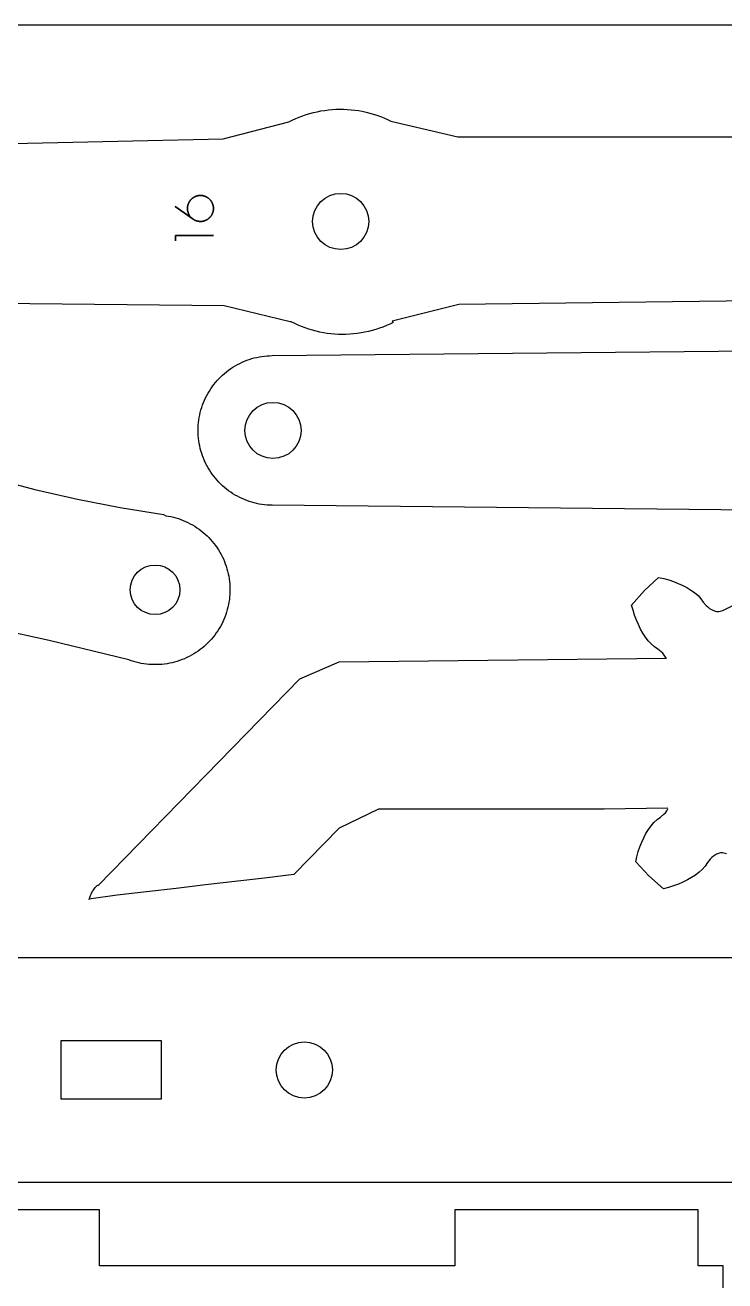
# Model space of a CAD drawing. Extents: x -24 to 6, y -20.7 to -0.7.
# Drawn here: x -19.29 to -15.55, y -7.43 to -0.71 of the extents above; entities that cross this region are included whole.
import ezdxf

# ---------------------------------------------------------------- set-up
doc = ezdxf.new("R2010")
doc.units = 0
doc.layers.add('LAYER_1', color=7, linetype='CONTINUOUS')

msp = doc.modelspace()

# ---------------------------------------------------------------- linework, layer by layer
at = {"layer": 'LAYER_1', "color": 250}
for p, q in [((6.0368, -0.7149), (-23.9632, -0.7149)), ((-17.8459, -1.2146), (-17.8272, -1.2068)), ((-17.8272, -1.2068), (-17.8083, -1.1996)), ((-17.8083, -1.1996), (-17.7892, -1.1931)), ((-17.7892, -1.1931), (-17.7699, -1.1873)), ((-17.7699, -1.1873), (-17.7504, -1.182)), ((-17.7504, -1.182), (-17.7307, -1.1775)), ((-17.7307, -1.1775), (-17.7109, -1.1736)), ((-17.7109, -1.1736), (-17.6909, -1.1704)), ((-17.6909, -1.1704), (-17.6709, -1.1679)), ((-17.6709, -1.1679), (-17.6508, -1.166)), ((-17.6508, -1.166), (-17.6306, -1.1648)), ((-17.6306, -1.1648), (-17.6104, -1.1643)), ((-17.6104, -1.1643), (-17.5902, -1.1645)), ((-17.5902, -1.1645), (-17.57, -1.1653)), ((-17.57, -1.1653), (-17.5499, -1.1669)), ((-17.5499, -1.1669), (-17.5298, -1.1691)), ((-17.5298, -1.1691), (-17.5098, -1.1719)), ((-17.5098, -1.1719), (-17.4899, -1.1755)), ((-17.4899, -1.1755), (-17.4702, -1.1797)), ((-17.4702, -1.1797), (-17.4506, -1.1846)), ((-17.4506, -1.1846), (-17.4312, -1.1901)), ((-17.4312, -1.1901), (-17.4119, -1.1963)), ((-17.4119, -1.1963), (-17.3929, -1.2032)), ((-17.3929, -1.2032), (-17.3742, -1.2106)), ((-18.2334, -1.3221), (-17.8823, -1.232)), ((-17.8823, -1.232), (-17.8642, -1.223)), ((-17.8642, -1.223), (-17.8459, -1.2146)), ((-17.3742, -1.2106), (-17.3557, -1.2187)), ((-17.3557, -1.2187), (-17.3374, -1.2275)), ((-17.3374, -1.2275), (-16.9801, -1.3117)), ((-21.1144, -1.3874), (-18.2334, -1.3221)), ((-16.9801, -1.3117), (-9.6056, -1.3117)), ((-18.4221, -1.6775), (-18.4225, -1.6792)), ((-18.4225, -1.6792), (-18.4221, -1.6775)), ((-18.4217, -1.6759), (-18.4221, -1.6775)), ((-18.4221, -1.6775), (-18.4217, -1.6759)), ((-18.4212, -1.6742), (-18.4217, -1.6759)), ((-18.4217, -1.6759), (-18.4212, -1.6742)), ((-18.4206, -1.6726), (-18.4212, -1.6742)), ((-18.4212, -1.6742), (-18.4206, -1.6726)), ((-18.42, -1.671), (-18.4206, -1.6726)), ((-18.4206, -1.6726), (-18.42, -1.671)), ((-18.4194, -1.6693), (-18.42, -1.671)), ((-18.42, -1.671), (-18.4194, -1.6693)), ((-18.4187, -1.6678), (-18.4194, -1.6693)), ((-18.4194, -1.6693), (-18.4187, -1.6678)), ((-18.418, -1.6662), (-18.4187, -1.6678)), ((-18.4187, -1.6678), (-18.418, -1.6662)), ((-18.4173, -1.6646), (-18.418, -1.6662)), ((-18.418, -1.6662), (-18.4173, -1.6646)), ((-18.4165, -1.6631), (-18.4173, -1.6646)), ((-18.4173, -1.6646), (-18.4165, -1.6631)), ((-18.4158, -1.6616), (-18.4165, -1.6631)), ((-18.4165, -1.6631), (-18.4158, -1.6616)), ((-18.4149, -1.6601), (-18.4158, -1.6616)), ((-18.4158, -1.6616), (-18.4149, -1.6601)), ((-18.4141, -1.6587), (-18.4149, -1.6601)), ((-18.4149, -1.6601), (-18.4141, -1.6587)), ((-18.4132, -1.6573), (-18.4141, -1.6587)), ((-18.4141, -1.6587), (-18.4132, -1.6573)), ((-18.4123, -1.6559), (-18.4132, -1.6573)), ((-18.4132, -1.6573), (-18.4123, -1.6559)), ((-18.4113, -1.6545), (-18.4123, -1.6559)), ((-18.4123, -1.6559), (-18.4113, -1.6545)), ((-18.4103, -1.6532), (-18.4113, -1.6545)), ((-18.4113, -1.6545), (-18.4103, -1.6532)), ((-18.4093, -1.6518), (-18.4103, -1.6532)), ((-18.4103, -1.6532), (-18.4093, -1.6518)), ((-18.4083, -1.6505), (-18.4093, -1.6518)), ((-18.4093, -1.6518), (-18.4083, -1.6505)), ((-18.4072, -1.6493), (-18.4083, -1.6505)), ((-18.4083, -1.6505), (-18.4072, -1.6493)), ((-18.4061, -1.648), (-18.4072, -1.6493)), ((-18.4072, -1.6493), (-18.4061, -1.648)), ((-18.405, -1.6468), (-18.4061, -1.648)), ((-18.4061, -1.648), (-18.405, -1.6468)), ((-18.4038, -1.6456), (-18.405, -1.6468)), ((-18.405, -1.6468), (-18.4038, -1.6456)), ((-18.4026, -1.6444), (-18.4038, -1.6456)), ((-18.4038, -1.6456), (-18.4026, -1.6444)), ((-18.4014, -1.6433), (-18.4026, -1.6444)), ((-18.4026, -1.6444), (-18.4014, -1.6433)), ((-18.4001, -1.6422), (-18.4014, -1.6433)), ((-18.4014, -1.6433), (-18.4001, -1.6422)), ((-18.3989, -1.6411), (-18.4001, -1.6422)), ((-18.4001, -1.6422), (-18.3989, -1.6411)), ((-18.3976, -1.6401), (-18.3989, -1.6411)), ((-18.3989, -1.6411), (-18.3976, -1.6401)), ((-18.3963, -1.6391), (-18.3976, -1.6401)), ((-18.3976, -1.6401), (-18.3963, -1.6391)), ((-18.3949, -1.6381), (-18.3963, -1.6391)), ((-18.3963, -1.6391), (-18.3949, -1.6381)), ((-18.3936, -1.6371), (-18.3949, -1.6381)), ((-18.3949, -1.6381), (-18.3936, -1.6371)), ((-18.3922, -1.6362), (-18.3936, -1.6371)), ((-18.3936, -1.6371), (-18.3922, -1.6362)), ((-18.3908, -1.6353), (-18.3922, -1.6362)), ((-18.3922, -1.6362), (-18.3908, -1.6353)), ((-18.3893, -1.6345), (-18.3908, -1.6353)), ((-18.3908, -1.6353), (-18.3893, -1.6345)), ((-18.3879, -1.6336), (-18.3893, -1.6345)), ((-18.3893, -1.6345), (-18.3879, -1.6336)), ((-18.3864, -1.6329), (-18.3879, -1.6336)), ((-18.3879, -1.6336), (-18.3864, -1.6329)), ((-18.3849, -1.6321), (-18.3864, -1.6329)), ((-18.3864, -1.6329), (-18.3849, -1.6321)), ((-18.3833, -1.6314), (-18.3849, -1.6321)), ((-18.3849, -1.6321), (-18.3833, -1.6314)), ((-18.3818, -1.6306), (-18.3833, -1.6314)), ((-18.3833, -1.6314), (-18.3818, -1.6306)), ((-18.3802, -1.63), (-18.3818, -1.6306)), ((-18.3818, -1.6306), (-18.3802, -1.63)), ((-18.3786, -1.6294), (-18.3802, -1.63)), ((-18.3802, -1.63), (-18.3786, -1.6294)), ((-18.377, -1.6288), (-18.3786, -1.6294)), ((-18.3786, -1.6294), (-18.377, -1.6288)), ((-18.3754, -1.6282), (-18.377, -1.6288)), ((-18.377, -1.6288), (-18.3754, -1.6282)), ((-18.3738, -1.6277), (-18.3754, -1.6282)), ((-18.3754, -1.6282), (-18.3738, -1.6277)), ((-18.3721, -1.6273), (-18.3738, -1.6277)), ((-18.3738, -1.6277), (-18.3721, -1.6273)), ((-18.3704, -1.6269), (-18.3721, -1.6273)), ((-18.3721, -1.6273), (-18.3704, -1.6269)), ((-18.3688, -1.6265), (-18.3704, -1.6269)), ((-18.3704, -1.6269), (-18.3688, -1.6265)), ((-18.3671, -1.6262), (-18.3688, -1.6265)), ((-18.3688, -1.6265), (-18.3671, -1.6262)), ((-18.3654, -1.6259), (-18.3671, -1.6262)), ((-18.3671, -1.6262), (-18.3654, -1.6259)), ((-18.3636, -1.6257), (-18.3654, -1.6259)), ((-18.3654, -1.6259), (-18.3636, -1.6257)), ((-18.3619, -1.6255), (-18.3636, -1.6257)), ((-18.3636, -1.6257), (-18.3619, -1.6255)), ((-18.3602, -1.6253), (-18.3619, -1.6255)), ((-18.3619, -1.6255), (-18.3602, -1.6253)), ((-18.3584, -1.6252), (-18.3602, -1.6253)), ((-18.3602, -1.6253), (-18.3584, -1.6252)), ((-18.3566, -1.6252), (-18.3584, -1.6252)), ((-18.3584, -1.6252), (-18.3566, -1.6252)), ((-18.3548, -1.6251), (-18.3566, -1.6252)), ((-18.3566, -1.6252), (-18.3548, -1.6251)), ((-18.353, -1.6252), (-18.3548, -1.6251)), ((-18.3548, -1.6251), (-18.353, -1.6252)), ((-18.3513, -1.6252), (-18.353, -1.6252)), ((-18.353, -1.6252), (-18.3513, -1.6252)), ((-18.3495, -1.6253), (-18.3513, -1.6252)), ((-18.3513, -1.6252), (-18.3495, -1.6253)), ((-18.3477, -1.6255), (-18.3495, -1.6253)), ((-18.3495, -1.6253), (-18.3477, -1.6255)), ((-18.346, -1.6257), (-18.3477, -1.6255)), ((-18.3477, -1.6255), (-18.346, -1.6257)), ((-18.3443, -1.6259), (-18.346, -1.6257)), ((-18.346, -1.6257), (-18.3443, -1.6259)), ((-18.3426, -1.6262), (-18.3443, -1.6259)), ((-18.3443, -1.6259), (-18.3426, -1.6262)), ((-18.3409, -1.6265), (-18.3426, -1.6262)), ((-18.3426, -1.6262), (-18.3409, -1.6265)), ((-18.3392, -1.6269), (-18.3409, -1.6265)), ((-18.3409, -1.6265), (-18.3392, -1.6269)), ((-18.3376, -1.6273), (-18.3392, -1.6269)), ((-18.3392, -1.6269), (-18.3376, -1.6273)), ((-18.3359, -1.6277), (-18.3376, -1.6273)), ((-18.3376, -1.6273), (-18.3359, -1.6277)), ((-18.3343, -1.6282), (-18.3359, -1.6277)), ((-18.3359, -1.6277), (-18.3343, -1.6282)), ((-18.3326, -1.6288), (-18.3343, -1.6282)), ((-18.3343, -1.6282), (-18.3326, -1.6288)), ((-18.331, -1.6294), (-18.3326, -1.6288)), ((-18.3326, -1.6288), (-18.331, -1.6294)), ((-18.3294, -1.63), (-18.331, -1.6294)), ((-18.331, -1.6294), (-18.3294, -1.63)), ((-18.3279, -1.6306), (-18.3294, -1.63)), ((-18.3294, -1.63), (-18.3279, -1.6306)), ((-18.3263, -1.6314), (-18.3279, -1.6306)), ((-18.3279, -1.6306), (-18.3263, -1.6314)), ((-18.3248, -1.6321), (-18.3263, -1.6314)), ((-18.3263, -1.6314), (-18.3248, -1.6321)), ((-18.3233, -1.6329), (-18.3248, -1.6321)), ((-18.3248, -1.6321), (-18.3233, -1.6329)), ((-18.3218, -1.6336), (-18.3233, -1.6329)), ((-18.3233, -1.6329), (-18.3218, -1.6336)), ((-18.3203, -1.6345), (-18.3218, -1.6336)), ((-18.3218, -1.6336), (-18.3203, -1.6345)), ((-18.3189, -1.6353), (-18.3203, -1.6345)), ((-18.3203, -1.6345), (-18.3189, -1.6353)), ((-18.3175, -1.6362), (-18.3189, -1.6353)), ((-18.3189, -1.6353), (-18.3175, -1.6362)), ((-18.3161, -1.6371), (-18.3175, -1.6362)), ((-18.3175, -1.6362), (-18.3161, -1.6371)), ((-18.3147, -1.6381), (-18.3161, -1.6371)), ((-18.3161, -1.6371), (-18.3147, -1.6381)), ((-18.3134, -1.6391), (-18.3147, -1.6381)), ((-18.3147, -1.6381), (-18.3134, -1.6391)), ((-18.3121, -1.6401), (-18.3134, -1.6391)), ((-18.3134, -1.6391), (-18.3121, -1.6401)), ((-18.3108, -1.6411), (-18.3121, -1.6401)), ((-18.3121, -1.6401), (-18.3108, -1.6411)), ((-18.3095, -1.6422), (-18.3108, -1.6411)), ((-18.3108, -1.6411), (-18.3095, -1.6422)), ((-18.3083, -1.6433), (-18.3095, -1.6422)), ((-18.3095, -1.6422), (-18.3083, -1.6433)), ((-18.3071, -1.6444), (-18.3083, -1.6433)), ((-18.3083, -1.6433), (-18.3071, -1.6444)), ((-18.3059, -1.6456), (-18.3071, -1.6444)), ((-18.3071, -1.6444), (-18.3059, -1.6456)), ((-18.3047, -1.6468), (-18.3059, -1.6456)), ((-18.3059, -1.6456), (-18.3047, -1.6468)), ((-18.3036, -1.648), (-18.3047, -1.6468)), ((-18.3047, -1.6468), (-18.3036, -1.648)), ((-18.3025, -1.6493), (-18.3036, -1.648)), ((-18.3036, -1.648), (-18.3025, -1.6493)), ((-18.3014, -1.6505), (-18.3025, -1.6493)), ((-18.3025, -1.6493), (-18.3014, -1.6505)), ((-18.3003, -1.6518), (-18.3014, -1.6505)), ((-18.3014, -1.6505), (-18.3003, -1.6518)), ((-18.2993, -1.6532), (-18.3003, -1.6518)), ((-18.3003, -1.6518), (-18.2993, -1.6532)), ((-18.2983, -1.6545), (-18.2993, -1.6532)), ((-18.2993, -1.6532), (-18.2983, -1.6545)), ((-18.2974, -1.6559), (-18.2983, -1.6545)), ((-18.2983, -1.6545), (-18.2974, -1.6559)), ((-18.2965, -1.6573), (-18.2974, -1.6559)), ((-18.2974, -1.6559), (-18.2965, -1.6573)), ((-18.2956, -1.6587), (-18.2965, -1.6573)), ((-18.2965, -1.6573), (-18.2956, -1.6587)), ((-18.2947, -1.6601), (-18.2956, -1.6587)), ((-18.2956, -1.6587), (-18.2947, -1.6601)), ((-18.2939, -1.6616), (-18.2947, -1.6601)), ((-18.2947, -1.6601), (-18.2939, -1.6616)), ((-18.2931, -1.6631), (-18.2939, -1.6616)), ((-18.2939, -1.6616), (-18.2931, -1.6631)), ((-18.2923, -1.6646), (-18.2931, -1.6631)), ((-18.2931, -1.6631), (-18.2923, -1.6646)), ((-18.2916, -1.6662), (-18.2923, -1.6646)), ((-18.2923, -1.6646), (-18.2916, -1.6662)), ((-18.2909, -1.6678), (-18.2916, -1.6662)), ((-18.2916, -1.6662), (-18.2909, -1.6678)), ((-18.2902, -1.6693), (-18.2909, -1.6678)), ((-18.2909, -1.6678), (-18.2902, -1.6693)), ((-18.2896, -1.671), (-18.2902, -1.6693)), ((-18.2902, -1.6693), (-18.2896, -1.671)), ((-18.289, -1.6726), (-18.2896, -1.671)), ((-18.2896, -1.671), (-18.289, -1.6726)), ((-18.2885, -1.6742), (-18.289, -1.6726)), ((-18.289, -1.6726), (-18.2885, -1.6742)), ((-18.288, -1.6759), (-18.2885, -1.6742)), ((-18.2885, -1.6742), (-18.288, -1.6759)), ((-18.2875, -1.6775), (-18.288, -1.6759)), ((-18.288, -1.6759), (-18.2875, -1.6775)), ((-18.2871, -1.6792), (-18.2875, -1.6775)), ((-18.2875, -1.6775), (-18.2871, -1.6792)), ((-18.4897, -1.6841), (-18.3935, -1.7526)), ((-18.3935, -1.7526), (-18.4897, -1.6841)), ((-18.4242, -1.6931), (-18.4243, -1.6949)), ((-18.4243, -1.6949), (-18.4242, -1.6931)), ((-18.4243, -1.6949), (-18.4242, -1.6972)), ((-18.4242, -1.6972), (-18.4243, -1.6949)), ((-18.4241, -1.6895), (-18.4242, -1.6913)), ((-18.4242, -1.6913), (-18.4241, -1.6895)), ((-18.4242, -1.6913), (-18.4242, -1.6931)), ((-18.4242, -1.6931), (-18.4242, -1.6913)), ((-18.4242, -1.6972), (-18.4241, -1.6995)), ((-18.4241, -1.6995), (-18.4242, -1.6972)), ((-18.4239, -1.6878), (-18.4241, -1.6895)), ((-18.4241, -1.6895), (-18.4239, -1.6878)), ((-18.4241, -1.6995), (-18.4239, -1.7018)), ((-18.4239, -1.7018), (-18.4241, -1.6995)), ((-18.4237, -1.686), (-18.4239, -1.6878)), ((-18.4239, -1.6878), (-18.4237, -1.686)), ((-18.4239, -1.7018), (-18.4237, -1.704)), ((-18.4237, -1.704), (-18.4239, -1.7018)), ((-18.4235, -1.6843), (-18.4237, -1.686)), ((-18.4237, -1.686), (-18.4235, -1.6843)), ((-18.4237, -1.704), (-18.4233, -1.7062)), ((-18.4233, -1.7062), (-18.4237, -1.704)), ((-18.4232, -1.6826), (-18.4235, -1.6843)), ((-18.4235, -1.6843), (-18.4232, -1.6826)), ((-18.4233, -1.7062), (-18.4229, -1.7085)), ((-18.4229, -1.7085), (-18.4233, -1.7062)), ((-18.4229, -1.6809), (-18.4232, -1.6826)), ((-18.4232, -1.6826), (-18.4229, -1.6809)), ((-18.4225, -1.6792), (-18.4229, -1.6809)), ((-18.4229, -1.6809), (-18.4225, -1.6792)), ((-18.4229, -1.7085), (-18.4225, -1.7106)), ((-18.4225, -1.7106), (-18.4229, -1.7085)), ((-18.4225, -1.7106), (-18.4219, -1.7128)), ((-18.4219, -1.7128), (-18.4225, -1.7106)), ((-18.4219, -1.7128), (-18.4213, -1.715)), ((-18.4213, -1.715), (-18.4219, -1.7128)), ((-18.4213, -1.715), (-18.4206, -1.7171)), ((-18.4206, -1.7171), (-18.4213, -1.715)), ((-18.4206, -1.7171), (-18.4199, -1.7192)), ((-18.4199, -1.7192), (-18.4206, -1.7171)), ((-18.4199, -1.7192), (-18.419, -1.7213)), ((-18.419, -1.7213), (-18.4199, -1.7192)), ((-18.419, -1.7213), (-18.4181, -1.7234)), ((-18.4181, -1.7234), (-18.419, -1.7213)), ((-18.4181, -1.7234), (-18.4171, -1.7254)), ((-18.4171, -1.7254), (-18.4181, -1.7234)), ((-18.4171, -1.7254), (-18.4161, -1.7274)), ((-18.4161, -1.7274), (-18.4171, -1.7254)), ((-18.4161, -1.7274), (-18.4149, -1.7294)), ((-18.4149, -1.7294), (-18.4161, -1.7274)), ((-18.4149, -1.7294), (-18.4138, -1.7314)), ((-18.4138, -1.7314), (-18.4149, -1.7294)), ((-18.4138, -1.7314), (-18.4125, -1.7333)), ((-18.4125, -1.7333), (-18.4138, -1.7314)), ((-18.4125, -1.7333), (-18.4112, -1.7352)), ((-18.4112, -1.7352), (-18.4125, -1.7333)), ((-18.4112, -1.7352), (-18.4099, -1.737)), ((-18.4099, -1.737), (-18.4112, -1.7352)), ((-18.4099, -1.737), (-18.4086, -1.7387)), ((-18.4086, -1.7387), (-18.4099, -1.737)), ((-18.4086, -1.7387), (-18.4072, -1.7404)), ((-18.4072, -1.7404), (-18.4086, -1.7387)), ((-18.4072, -1.7404), (-18.4057, -1.7421)), ((-18.4057, -1.7421), (-18.4072, -1.7404)), ((-18.4057, -1.7421), (-18.4042, -1.7436)), ((-18.4042, -1.7436), (-18.4057, -1.7421)), ((-18.4042, -1.7436), (-18.4027, -1.7452)), ((-18.4027, -1.7452), (-18.4042, -1.7436)), ((-18.3071, -1.7448), (-18.3059, -1.7437)), ((-18.3059, -1.7437), (-18.3071, -1.7448)), ((-18.3059, -1.7437), (-18.3047, -1.7425)), ((-18.3047, -1.7425), (-18.3059, -1.7437)), ((-18.3047, -1.7425), (-18.3036, -1.7413)), ((-18.3036, -1.7413), (-18.3047, -1.7425)), ((-18.3036, -1.7413), (-18.3025, -1.7401)), ((-18.3025, -1.7401), (-18.3036, -1.7413)), ((-18.3025, -1.7401), (-18.3014, -1.7388)), ((-18.3014, -1.7388), (-18.3025, -1.7401)), ((-18.3014, -1.7388), (-18.3003, -1.7375)), ((-18.3003, -1.7375), (-18.3014, -1.7388)), ((-18.3003, -1.7375), (-18.2993, -1.7362)), ((-18.2993, -1.7362), (-18.3003, -1.7375)), ((-18.2993, -1.7362), (-18.2983, -1.7349)), ((-18.2983, -1.7349), (-18.2993, -1.7362)), ((-18.2983, -1.7349), (-18.2974, -1.7336)), ((-18.2974, -1.7336), (-18.2983, -1.7349)), ((-18.2974, -1.7336), (-18.2965, -1.7322)), ((-18.2965, -1.7322), (-18.2974, -1.7336)), ((-18.2965, -1.7322), (-18.2956, -1.7308)), ((-18.2956, -1.7308), (-18.2965, -1.7322)), ((-18.2956, -1.7308), (-18.2947, -1.7293)), ((-18.2947, -1.7293), (-18.2956, -1.7308)), ((-18.2947, -1.7293), (-18.2939, -1.7279)), ((-18.2939, -1.7279), (-18.2947, -1.7293)), ((-18.2939, -1.7279), (-18.2931, -1.7264)), ((-18.2931, -1.7264), (-18.2939, -1.7279)), ((-18.2931, -1.7264), (-18.2923, -1.7249)), ((-18.2923, -1.7249), (-18.2931, -1.7264)), ((-18.2923, -1.7249), (-18.2916, -1.7234)), ((-18.2916, -1.7234), (-18.2923, -1.7249)), ((-18.2916, -1.7234), (-18.2909, -1.7218)), ((-18.2909, -1.7218), (-18.2916, -1.7234)), ((-18.2909, -1.7218), (-18.2902, -1.7202)), ((-18.2902, -1.7202), (-18.2909, -1.7218)), ((-18.2902, -1.7202), (-18.2896, -1.7186)), ((-18.2896, -1.7186), (-18.2902, -1.7202)), ((-18.2896, -1.7186), (-18.289, -1.717)), ((-18.289, -1.717), (-18.2896, -1.7186)), ((-18.289, -1.717), (-18.2885, -1.7154)), ((-18.2885, -1.7154), (-18.289, -1.717)), ((-18.2885, -1.7154), (-18.288, -1.7138)), ((-18.288, -1.7138), (-18.2885, -1.7154)), ((-18.288, -1.7138), (-18.2875, -1.7121)), ((-18.2875, -1.7121), (-18.288, -1.7138)), ((-18.2875, -1.7121), (-18.2871, -1.7105)), ((-18.2871, -1.7105), (-18.2875, -1.7121)), ((-18.2868, -1.6809), (-18.2871, -1.6792)), ((-18.2871, -1.6792), (-18.2868, -1.6809)), ((-18.2871, -1.7105), (-18.2868, -1.7088)), ((-18.2868, -1.7088), (-18.2871, -1.7105)), ((-18.2865, -1.6826), (-18.2868, -1.6809)), ((-18.2868, -1.6809), (-18.2865, -1.6826)), ((-18.2868, -1.7088), (-18.2865, -1.7071)), ((-18.2865, -1.7071), (-18.2868, -1.7088)), ((-18.2862, -1.6843), (-18.2865, -1.6826)), ((-18.2865, -1.6826), (-18.2862, -1.6843)), ((-18.2865, -1.7071), (-18.2862, -1.7054)), ((-18.2862, -1.7054), (-18.2865, -1.7071)), ((-18.2859, -1.686), (-18.2862, -1.6843)), ((-18.2862, -1.6843), (-18.2859, -1.686)), ((-18.2862, -1.7054), (-18.2859, -1.7037)), ((-18.2859, -1.7037), (-18.2862, -1.7054)), ((-18.2857, -1.6878), (-18.2859, -1.686)), ((-18.2859, -1.686), (-18.2857, -1.6878)), ((-18.2859, -1.7037), (-18.2857, -1.7019)), ((-18.2857, -1.7019), (-18.2859, -1.7037)), ((-18.2856, -1.6895), (-18.2857, -1.6878)), ((-18.2857, -1.6878), (-18.2856, -1.6895)), ((-18.2857, -1.7019), (-18.2856, -1.7002)), ((-18.2856, -1.7002), (-18.2857, -1.7019)), ((-18.2855, -1.6913), (-18.2856, -1.6895)), ((-18.2856, -1.6895), (-18.2855, -1.6913)), ((-18.2856, -1.7002), (-18.2855, -1.6984)), ((-18.2855, -1.6984), (-18.2856, -1.7002)), ((-18.2854, -1.6931), (-18.2855, -1.6913)), ((-18.2855, -1.6913), (-18.2854, -1.6931)), ((-18.2855, -1.6984), (-18.2854, -1.6966)), ((-18.2854, -1.6966), (-18.2855, -1.6984)), ((-18.2854, -1.6949), (-18.2854, -1.6931)), ((-18.2854, -1.6931), (-18.2854, -1.6949)), ((-18.2854, -1.6966), (-18.2854, -1.6949)), ((-18.2854, -1.6949), (-18.2854, -1.6966)), ((-18.4027, -1.7452), (-18.4011, -1.7467)), ((-18.4011, -1.7467), (-18.4027, -1.7452)), ((-18.4011, -1.7467), (-18.3995, -1.7481)), ((-18.3995, -1.7481), (-18.4011, -1.7467)), ((-18.3995, -1.7481), (-18.3978, -1.7495)), ((-18.3978, -1.7495), (-18.3995, -1.7481)), ((-18.3978, -1.7495), (-18.3961, -1.7508)), ((-18.3961, -1.7508), (-18.3978, -1.7495)), ((-18.3961, -1.7508), (-18.3943, -1.752)), ((-18.3943, -1.752), (-18.3961, -1.7508)), ((-18.3943, -1.752), (-18.3925, -1.7533)), ((-18.3925, -1.7533), (-18.3943, -1.752)), ((-18.3935, -1.7526), (-18.3919, -1.7537)), ((-18.3919, -1.7537), (-18.3935, -1.7526)), ((-18.3925, -1.7533), (-18.3907, -1.7544)), ((-18.3907, -1.7544), (-18.3925, -1.7533)), ((-18.3919, -1.7537), (-18.3912, -1.7541)), ((-18.3912, -1.7541), (-18.3919, -1.7537)), ((-18.3912, -1.7541), (-18.3907, -1.7544)), ((-18.3907, -1.7544), (-18.3912, -1.7541)), ((-18.3907, -1.7544), (-18.3886, -1.7556)), ((-18.3886, -1.7556), (-18.3907, -1.7544)), ((-18.3886, -1.7556), (-18.3865, -1.7567)), ((-18.3865, -1.7567), (-18.3886, -1.7556)), ((-18.3865, -1.7567), (-18.3843, -1.7577)), ((-18.3843, -1.7577), (-18.3865, -1.7567)), ((-18.3843, -1.7577), (-18.3822, -1.7586)), ((-18.3822, -1.7586), (-18.3843, -1.7577)), ((-18.3822, -1.7586), (-18.38, -1.7595)), ((-18.38, -1.7595), (-18.3822, -1.7586)), ((-18.38, -1.7595), (-18.3778, -1.7603)), ((-18.3778, -1.7603), (-18.38, -1.7595)), ((-18.3778, -1.7603), (-18.3756, -1.761)), ((-18.3756, -1.761), (-18.3778, -1.7603)), ((-18.3756, -1.761), (-18.3734, -1.7616)), ((-18.3734, -1.7616), (-18.3756, -1.761)), ((-18.3734, -1.7616), (-18.3711, -1.7622)), ((-18.3711, -1.7622), (-18.3734, -1.7616)), ((-18.3711, -1.7622), (-18.3689, -1.7627)), ((-18.3689, -1.7627), (-18.3711, -1.7622)), ((-18.3689, -1.7627), (-18.3666, -1.7631)), ((-18.3666, -1.7631), (-18.3689, -1.7627)), ((-18.3666, -1.7631), (-18.3643, -1.7634)), ((-18.3643, -1.7634), (-18.3666, -1.7631)), ((-18.3643, -1.7634), (-18.3619, -1.7637)), ((-18.3619, -1.7637), (-18.3643, -1.7634)), ((-18.3619, -1.7637), (-18.3596, -1.7639)), ((-18.3596, -1.7639), (-18.3619, -1.7637)), ((-18.3596, -1.7639), (-18.3572, -1.764)), ((-18.3572, -1.764), (-18.3596, -1.7639)), ((-18.3572, -1.764), (-18.3548, -1.764)), ((-18.3548, -1.764), (-18.3572, -1.764)), ((-18.3548, -1.764), (-18.353, -1.764)), ((-18.353, -1.764), (-18.3548, -1.764)), ((-18.353, -1.764), (-18.3513, -1.7639)), ((-18.3513, -1.7639), (-18.353, -1.764)), ((-18.3513, -1.7639), (-18.3495, -1.7638)), ((-18.3495, -1.7638), (-18.3513, -1.7639)), ((-18.3495, -1.7638), (-18.3477, -1.7637)), ((-18.3477, -1.7637), (-18.3495, -1.7638)), ((-18.3477, -1.7637), (-18.346, -1.7635)), ((-18.346, -1.7635), (-18.3477, -1.7637)), ((-18.346, -1.7635), (-18.3443, -1.7632)), ((-18.3443, -1.7632), (-18.346, -1.7635)), ((-18.3443, -1.7632), (-18.3426, -1.7629)), ((-18.3426, -1.7629), (-18.3443, -1.7632)), ((-18.3426, -1.7629), (-18.3409, -1.7626)), ((-18.3409, -1.7626), (-18.3426, -1.7629)), ((-18.3409, -1.7626), (-18.3392, -1.7623)), ((-18.3392, -1.7623), (-18.3409, -1.7626)), ((-18.3392, -1.7623), (-18.3376, -1.7619)), ((-18.3376, -1.7619), (-18.3392, -1.7623)), ((-18.3376, -1.7619), (-18.3359, -1.7614)), ((-18.3359, -1.7614), (-18.3376, -1.7619)), ((-18.3359, -1.7614), (-18.3343, -1.7609)), ((-18.3343, -1.7609), (-18.3359, -1.7614)), ((-18.3343, -1.7609), (-18.3326, -1.7604)), ((-18.3326, -1.7604), (-18.3343, -1.7609)), ((-18.3326, -1.7604), (-18.331, -1.7598)), ((-18.331, -1.7598), (-18.3326, -1.7604)), ((-18.331, -1.7598), (-18.3294, -1.7592)), ((-18.3294, -1.7592), (-18.331, -1.7598)), ((-18.3294, -1.7592), (-18.3279, -1.7585)), ((-18.3279, -1.7585), (-18.3294, -1.7592)), ((-18.3279, -1.7585), (-18.3263, -1.7578)), ((-18.3263, -1.7578), (-18.3279, -1.7585)), ((-18.3263, -1.7578), (-18.3248, -1.7571)), ((-18.3248, -1.7571), (-18.3263, -1.7578)), ((-18.3248, -1.7571), (-18.3233, -1.7563)), ((-18.3233, -1.7563), (-18.3248, -1.7571)), ((-18.3233, -1.7563), (-18.3218, -1.7555)), ((-18.3218, -1.7555), (-18.3233, -1.7563)), ((-18.3218, -1.7555), (-18.3203, -1.7547)), ((-18.3203, -1.7547), (-18.3218, -1.7555)), ((-18.3203, -1.7547), (-18.3189, -1.7538)), ((-18.3189, -1.7538), (-18.3203, -1.7547)), ((-18.3189, -1.7538), (-18.3175, -1.753)), ((-18.3175, -1.753), (-18.3189, -1.7538)), ((-18.3175, -1.753), (-18.3161, -1.752)), ((-18.3161, -1.752), (-18.3175, -1.753)), ((-18.3161, -1.752), (-18.3147, -1.7511)), ((-18.3147, -1.7511), (-18.3161, -1.752)), ((-18.3147, -1.7511), (-18.3134, -1.7501)), ((-18.3134, -1.7501), (-18.3147, -1.7511)), ((-18.3134, -1.7501), (-18.3121, -1.7491)), ((-18.3121, -1.7491), (-18.3134, -1.7501)), ((-18.3121, -1.7491), (-18.3108, -1.7481)), ((-18.3108, -1.7481), (-18.3121, -1.7491)), ((-18.3108, -1.7481), (-18.3095, -1.747)), ((-18.3095, -1.747), (-18.3108, -1.7481)), ((-18.3095, -1.747), (-18.3083, -1.7459)), ((-18.3083, -1.7459), (-18.3095, -1.747)), ((-18.3083, -1.7459), (-18.3071, -1.7448)), ((-18.3071, -1.7448), (-18.3083, -1.7459)), ((-18.4886, -1.8388), (-18.4886, -1.8679)), ((-18.4886, -1.8679), (-18.4886, -1.8388)), ((-18.4886, -1.8388), (-18.2854, -1.8388)), ((-18.2854, -1.8388), (-18.4886, -1.8388)), ((-18.4886, -1.8679), (-18.4886, -1.8679)), ((-18.4886, -1.8679), (-18.4886, -1.8679)), ((-18.2854, -1.8388), (-18.2854, -1.8388)), ((-18.2854, -1.8388), (-18.2854, -1.8388)), ((-9.6003, -2.1116), (-16.9742, -2.2086)), ((-18.2275, -2.2147), (-21.1091, -2.1873)), ((-16.9742, -2.2086), (-17.3304, -2.2975)), ((-17.8753, -2.3002), (-18.2275, -2.2147)), ((-17.8695, -2.3011), (-17.8753, -2.3002)), ((-17.8514, -2.3101), (-17.8695, -2.3011)), ((-17.833, -2.3184), (-17.8514, -2.3101)), ((-17.8144, -2.3261), (-17.833, -2.3184)), ((-17.7955, -2.3332), (-17.8144, -2.3261)), ((-17.7763, -2.3397), (-17.7955, -2.3332)), ((-17.757, -2.3455), (-17.7763, -2.3397)), ((-17.7374, -2.3506), (-17.757, -2.3455)), ((-17.4377, -2.3471), (-17.4572, -2.3521)), ((-17.4182, -2.3415), (-17.4377, -2.3471)), ((-17.399, -2.3352), (-17.4182, -2.3415)), ((-17.3801, -2.3283), (-17.399, -2.3352)), ((-17.3613, -2.3208), (-17.3801, -2.3283)), ((-17.3428, -2.3127), (-17.3613, -2.3208)), ((-17.3246, -2.3039), (-17.3428, -2.3127)), ((-17.3304, -2.2975), (-17.3246, -2.3039)), ((-17.9712, -2.4809), (-10.5422, -2.4087)), ((-17.7177, -2.3551), (-17.7374, -2.3506)), ((-17.6979, -2.3589), (-17.7177, -2.3551)), ((-17.6779, -2.3621), (-17.6979, -2.3589)), ((-17.6579, -2.3646), (-17.6779, -2.3621)), ((-17.6378, -2.3664), (-17.6579, -2.3646)), ((-17.6176, -2.3675), (-17.6378, -2.3664)), ((-17.5974, -2.3679), (-17.6176, -2.3675)), ((-17.5772, -2.3677), (-17.5974, -2.3679)), ((-17.557, -2.3668), (-17.5772, -2.3677)), ((-17.5369, -2.3652), (-17.557, -2.3668)), ((-17.5168, -2.3629), (-17.5369, -2.3652)), ((-17.4968, -2.36), (-17.5168, -2.3629)), ((-17.477, -2.3563), (-17.4968, -2.36)), ((-17.4572, -2.3521), (-17.477, -2.3563)), ((-18.0128, -2.4835), (-17.9989, -2.4822)), ((-17.9989, -2.4822), (-17.9851, -2.4813)), ((-17.9851, -2.4813), (-17.9712, -2.4809)), ((-18.193, -2.5507), (-18.1814, -2.543)), ((-18.1814, -2.543), (-18.1696, -2.5358)), ((-18.1696, -2.5358), (-18.1575, -2.529)), ((-18.1575, -2.529), (-18.1452, -2.5226)), ((-18.1452, -2.5226), (-18.1326, -2.5167)), ((-18.1326, -2.5167), (-18.1199, -2.5112)), ((-18.1199, -2.5112), (-18.107, -2.5061)), ((-18.107, -2.5061), (-18.0939, -2.5015)), ((-18.0939, -2.5015), (-18.0807, -2.4973)), ((-18.0807, -2.4973), (-18.0673, -2.4936)), ((-18.0673, -2.4936), (-18.0538, -2.4904)), ((-18.0538, -2.4904), (-18.0402, -2.4876)), ((-18.0402, -2.4876), (-18.0265, -2.4853)), ((-18.0265, -2.4853), (-18.0128, -2.4835)), ((-18.2748, -2.6251), (-18.2658, -2.6146)), ((-18.2658, -2.6146), (-18.2564, -2.6044)), ((-18.2564, -2.6044), (-18.2466, -2.5946)), ((-18.2466, -2.5946), (-18.2365, -2.585)), ((-18.2365, -2.585), (-18.2261, -2.5759)), ((-18.2261, -2.5759), (-18.2154, -2.5671)), ((-18.2154, -2.5671), (-18.2043, -2.5587)), ((-18.2043, -2.5587), (-18.193, -2.5507)), ((-18.3211, -2.6942), (-18.3144, -2.682)), ((-18.3144, -2.682), (-18.3073, -2.6701)), ((-18.3073, -2.6701), (-18.2998, -2.6584)), ((-18.2998, -2.6584), (-18.2918, -2.6471)), ((-18.2918, -2.6471), (-18.2835, -2.6359)), ((-18.2835, -2.6359), (-18.2748, -2.6251)), ((-18.348, -2.758), (-18.3435, -2.7449)), ((-18.3435, -2.7449), (-18.3385, -2.7319)), ((-18.3385, -2.7319), (-18.3332, -2.7192)), ((-18.3332, -2.7192), (-18.3273, -2.7066)), ((-18.3273, -2.7066), (-18.3211, -2.6942)), ((-18.3635, -2.8256), (-18.3613, -2.8119)), ((-18.3613, -2.8119), (-18.3587, -2.7982)), ((-18.3587, -2.7982), (-18.3556, -2.7847)), ((-18.3556, -2.7847), (-18.352, -2.7713)), ((-18.352, -2.7713), (-18.348, -2.758)), ((-18.3673, -2.8809), (-18.3671, -2.867)), ((-18.3671, -2.8948), (-18.3673, -2.8809)), ((-18.3671, -2.867), (-18.3664, -2.8532)), ((-18.3664, -2.8532), (-18.3652, -2.8393)), ((-18.3652, -2.8393), (-18.3635, -2.8256)), ((-18.3664, -2.9086), (-18.3671, -2.8948)), ((-18.3652, -2.9224), (-18.3664, -2.9086)), ((-18.3635, -2.9362), (-18.3652, -2.9224)), ((-18.3613, -2.9499), (-18.3635, -2.9362)), ((-18.3587, -2.9635), (-18.3613, -2.9499)), ((-18.3556, -2.9771), (-18.3587, -2.9635)), ((-18.352, -2.9905), (-18.3556, -2.9771)), ((-18.348, -3.0037), (-18.352, -2.9905)), ((-18.3435, -3.0169), (-18.348, -3.0037)), ((-18.3386, -3.0298), (-18.3435, -3.0169)), ((-18.3332, -3.0426), (-18.3386, -3.0298)), ((-18.3274, -3.0552), (-18.3332, -3.0426)), ((-18.3211, -3.0676), (-18.3274, -3.0552)), ((-18.3144, -3.0798), (-18.3211, -3.0676)), ((-18.3073, -3.0917), (-18.3144, -3.0798)), ((-19.4652, -3.1362), (-19.2397, -3.1964)), ((-18.2998, -3.1033), (-18.3073, -3.0917)), ((-18.2919, -3.1147), (-18.2998, -3.1033)), ((-18.2836, -3.1258), (-18.2919, -3.1147)), ((-18.2749, -3.1367), (-18.2836, -3.1258)), ((-18.2658, -3.1472), (-18.2749, -3.1367)), ((-18.2564, -3.1574), (-18.2658, -3.1472)), ((-19.2397, -3.1964), (-19.0122, -3.2488)), ((-18.2467, -3.1672), (-18.2564, -3.1574)), ((-18.2366, -3.1767), (-18.2467, -3.1672)), ((-18.2261, -3.1859), (-18.2366, -3.1767)), ((-18.2154, -3.1947), (-18.2261, -3.1859)), ((-18.2044, -3.2031), (-18.2154, -3.1947)), ((-18.1931, -3.2111), (-18.2044, -3.2031)), ((-18.1815, -3.2188), (-18.1931, -3.2111)), ((-18.1696, -3.226), (-18.1815, -3.2188)), ((-19.0122, -3.2488), (-18.7832, -3.2935)), ((-18.1575, -3.2328), (-18.1696, -3.226)), ((-18.1452, -3.2392), (-18.1575, -3.2328)), ((-18.1327, -3.2451), (-18.1452, -3.2392)), ((-18.12, -3.2507), (-18.1327, -3.2451)), ((-18.107, -3.2557), (-18.12, -3.2507)), ((-18.094, -3.2603), (-18.107, -3.2557)), ((-18.0807, -3.2645), (-18.094, -3.2603)), ((-18.0674, -3.2682), (-18.0807, -3.2645)), ((-18.0539, -3.2714), (-18.0674, -3.2682)), ((-18.0403, -3.2742), (-18.0539, -3.2714)), ((-18.0266, -3.2765), (-18.0403, -3.2742)), ((-18.0128, -3.2783), (-18.0266, -3.2765)), ((-17.999, -3.2797), (-18.0128, -3.2783)), ((-17.9852, -3.2805), (-17.999, -3.2797)), ((-17.9713, -3.2809), (-17.9852, -3.2805)), ((-10.5423, -3.3546), (-17.9713, -3.2809)), ((-18.7832, -3.2935), (-18.5527, -3.3303)), ((-18.5527, -3.3303), (-18.5402, -3.3365)), ((-18.5402, -3.3365), (-18.5265, -3.3387)), ((-18.5265, -3.3387), (-18.513, -3.3414)), ((-18.513, -3.3414), (-18.4995, -3.3445)), ((-18.4995, -3.3445), (-18.4861, -3.3481)), ((-18.4861, -3.3481), (-18.4729, -3.3522)), ((-18.4729, -3.3522), (-18.4598, -3.3567)), ((-18.4598, -3.3567), (-18.4469, -3.3617)), ((-18.4469, -3.3617), (-18.4341, -3.3671)), ((-18.4341, -3.3671), (-18.4216, -3.373)), ((-18.4216, -3.373), (-18.4092, -3.3793)), ((-18.4092, -3.3793), (-18.3971, -3.386)), ((-18.3971, -3.386), (-18.3852, -3.3931)), ((-18.3852, -3.3931), (-18.3736, -3.4006)), ((-18.3736, -3.4006), (-18.3623, -3.4086)), ((-18.3623, -3.4086), (-18.3512, -3.4169)), ((-18.3512, -3.4169), (-18.3404, -3.4256)), ((-18.3404, -3.4256), (-18.3299, -3.4347)), ((-18.3299, -3.4347), (-18.3198, -3.4441)), ((-18.3198, -3.4441), (-18.31, -3.4538)), ((-18.31, -3.4538), (-18.3005, -3.4639)), ((-18.3005, -3.4639), (-18.2914, -3.4744)), ((-18.2914, -3.4744), (-18.2826, -3.4851)), ((-18.2826, -3.4851), (-18.2743, -3.4961)), ((-18.2743, -3.4961), (-18.2663, -3.5074)), ((-18.2663, -3.5074), (-18.2587, -3.519)), ((-18.2587, -3.519), (-18.2515, -3.5309)), ((-18.2515, -3.5309), (-18.2447, -3.5429)), ((-18.2447, -3.5429), (-18.2384, -3.5552)), ((-18.2384, -3.5552), (-18.2325, -3.5678)), ((-18.2325, -3.5678), (-18.227, -3.5805)), ((-18.227, -3.5805), (-18.2219, -3.5934)), ((-18.2219, -3.5934), (-18.2173, -3.6064)), ((-18.2173, -3.6064), (-18.2132, -3.6197)), ((-18.2132, -3.6197), (-18.2095, -3.633)), ((-18.2095, -3.633), (-18.2063, -3.6465)), ((-18.2063, -3.6465), (-18.2036, -3.6601)), ((-18.2036, -3.6601), (-18.2013, -3.6737)), ((-18.2013, -3.6737), (-18.1995, -3.6875)), ((-18.1995, -3.6875), (-18.1982, -3.7012)), ((-15.9826, -3.7365), (-15.9072, -3.6658)), ((-15.9072, -3.6658), (-15.8794, -3.6723)), ((-15.8794, -3.6723), (-15.8525, -3.6799)), ((-15.8525, -3.6799), (-15.8266, -3.6885)), ((-15.8266, -3.6885), (-15.8017, -3.6982)), ((-18.1977, -3.7566), (-18.1988, -3.7704)), ((-18.1982, -3.7012), (-18.1974, -3.7151)), ((-18.1971, -3.7428), (-18.1977, -3.7566)), ((-18.1974, -3.7151), (-18.197, -3.7289)), ((-18.197, -3.7289), (-18.1971, -3.7428)), ((-16.0509, -3.8141), (-15.9826, -3.7365)), ((-15.8017, -3.6982), (-15.778, -3.709)), ((-15.778, -3.709), (-15.7554, -3.7208)), ((-15.7554, -3.7208), (-15.7341, -3.7336)), ((-15.7341, -3.7336), (-15.7143, -3.7477)), ((-15.7143, -3.7477), (-15.6964, -3.763)), ((-18.2049, -3.8115), (-18.2078, -3.825)), ((-18.2024, -3.7979), (-18.2049, -3.8115)), ((-18.2003, -3.7842), (-18.2024, -3.7979)), ((-18.1988, -3.7704), (-18.2003, -3.7842)), ((-16.0435, -3.8417), (-16.0509, -3.8141)), ((-15.6964, -3.763), (-15.6812, -3.7803)), ((-15.6812, -3.7803), (-15.6682, -3.7991)), ((-15.6682, -3.7991), (-15.653, -3.8163)), ((-15.653, -3.8163), (-15.6443, -3.8243)), ((-15.6443, -3.8243), (-15.6347, -3.8316)), ((-15.5639, -3.8422), (-15.5005, -3.8111)), ((-18.2296, -3.8906), (-18.2353, -3.9033)), ((-18.2243, -3.8778), (-18.2296, -3.8906)), ((-18.2195, -3.8648), (-18.2243, -3.8778)), ((-18.2152, -3.8517), (-18.2195, -3.8648)), ((-18.2113, -3.8384), (-18.2152, -3.8517)), ((-18.2078, -3.825), (-18.2113, -3.8384)), ((-16.0351, -3.8683), (-16.0435, -3.8417)), ((-16.0257, -3.8939), (-16.0351, -3.8683)), ((-15.6347, -3.8316), (-15.624, -3.8383)), ((-15.624, -3.8383), (-15.6181, -3.8412)), ((-15.6181, -3.8412), (-15.6116, -3.8439)), ((-15.6116, -3.8439), (-15.6044, -3.8461)), ((-15.6044, -3.8461), (-15.5961, -3.8478)), ((-15.5961, -3.8478), (-15.5859, -3.8482)), ((-15.5859, -3.8482), (-15.5639, -3.8422)), ((-19.1637, -4.0029), (-19.552, -3.9185)), ((-18.2623, -3.9516), (-18.2701, -3.963)), ((-18.2549, -3.9398), (-18.2623, -3.9516)), ((-18.248, -3.9279), (-18.2549, -3.9398)), ((-18.2414, -3.9157), (-18.248, -3.9279)), ((-18.2353, -3.9033), (-18.2414, -3.9157)), ((-16.0152, -3.9185), (-16.0257, -3.8939)), ((-16.0037, -3.9419), (-16.0152, -3.9185)), ((-15.9912, -3.9641), (-16.0037, -3.9419)), ((-18.7375, -4.107), (-19.1637, -4.0029)), ((-18.3247, -4.0255), (-18.335, -4.0347)), ((-18.3147, -4.0159), (-18.3247, -4.0255)), ((-18.3051, -4.0059), (-18.3147, -4.0159)), ((-18.2958, -3.9957), (-18.3051, -4.0059)), ((-18.2868, -3.9851), (-18.2958, -3.9957)), ((-18.2783, -3.9742), (-18.2868, -3.9851)), ((-18.2701, -3.963), (-18.2783, -3.9742)), ((-15.9777, -3.985), (-15.9912, -3.9641)), ((-15.963, -4.0043), (-15.9777, -3.985)), ((-15.9471, -4.0218), (-15.963, -4.0043)), ((-15.9293, -4.0364), (-15.9471, -4.0218)), ((-18.4152, -4.0888), (-18.4276, -4.0949)), ((-18.4029, -4.0823), (-18.4152, -4.0888)), ((-18.391, -4.0753), (-18.4029, -4.0823)), ((-18.3792, -4.068), (-18.391, -4.0753)), ((-18.3677, -4.0603), (-18.3792, -4.068)), ((-18.3565, -4.0521), (-18.3677, -4.0603)), ((-18.3456, -4.0436), (-18.3565, -4.0521)), ((-18.335, -4.0347), (-18.3456, -4.0436)), ((-15.9102, -4.0488), (-15.9293, -4.0364)), ((-15.8925, -4.0635), (-15.9102, -4.0488)), ((-15.8843, -4.0719), (-15.8925, -4.0635)), ((-15.8766, -4.0812), (-15.8843, -4.0719)), ((-15.8696, -4.0917), (-15.8766, -4.0812)), ((-15.8665, -4.0976), (-15.8696, -4.0917)), ((-18.7245, -4.1116), (-18.7375, -4.107)), ((-18.7113, -4.1158), (-18.7245, -4.1116)), ((-18.698, -4.1195), (-18.7113, -4.1158)), ((-18.6845, -4.1228), (-18.698, -4.1195)), ((-18.6709, -4.1256), (-18.6845, -4.1228)), ((-18.6573, -4.1279), (-18.6709, -4.1256)), ((-18.6436, -4.1298), (-18.6573, -4.1279)), ((-18.6298, -4.1311), (-18.6436, -4.1298)), ((-18.616, -4.132), (-18.6298, -4.1311)), ((-18.6021, -4.1324), (-18.616, -4.132)), ((-18.5883, -4.1324), (-18.6021, -4.1324)), ((-18.5744, -4.1318), (-18.5883, -4.1324)), ((-18.5606, -4.1308), (-18.5744, -4.1318)), ((-18.5469, -4.1293), (-18.5606, -4.1308)), ((-18.5332, -4.1274), (-18.5469, -4.1293)), ((-18.5195, -4.1249), (-18.5332, -4.1274)), ((-18.506, -4.122), (-18.5195, -4.1249)), ((-18.4926, -4.1186), (-18.506, -4.122)), ((-18.4793, -4.1148), (-18.4926, -4.1186)), ((-18.4661, -4.1105), (-18.4793, -4.1148)), ((-18.4531, -4.1057), (-18.4661, -4.1105)), ((-18.4403, -4.1005), (-18.4531, -4.1057)), ((-18.4276, -4.0949), (-18.4403, -4.1005)), ((-17.8241, -4.2085), (-17.6136, -4.1167)), ((-17.6136, -4.1167), (-15.865, -4.0985)), ((-15.865, -4.0985), (-15.8665, -4.0976)), ((-18.9006, -5.312), (-17.8244, -4.2086)), ((-17.8244, -4.2086), (-17.8241, -4.2085)), ((-17.4034, -4.9042), (-17.6145, -5.0061)), ((-17.2575, -4.9042), (-17.4034, -4.9042)), ((-17.1116, -4.9041), (-17.2575, -4.9042)), ((-16.6357, -4.9041), (-17.1116, -4.9041)), ((-16.4897, -4.9041), (-16.6357, -4.9041)), ((-16.3438, -4.9041), (-16.4897, -4.9041)), ((-16.1979, -4.9041), (-16.3438, -4.9041)), ((-15.8602, -4.8997), (-16.1979, -4.9041)), ((-15.9321, -4.9755), (-15.9148, -4.9603)), ((-15.9148, -4.9603), (-15.8961, -4.9473)), ((-15.8961, -4.9473), (-15.8788, -4.9321)), ((-15.8788, -4.9321), (-15.8709, -4.9234)), ((-15.8709, -4.9234), (-15.8635, -4.9139)), ((-15.8635, -4.9139), (-15.8569, -4.9031)), ((-15.8569, -4.9031), (-15.8602, -4.8997)), ((-17.6145, -5.0061), (-17.8563, -5.2539)), ((-15.9744, -5.0345), (-15.9615, -5.0132)), ((-15.9615, -5.0132), (-15.9474, -4.9935)), ((-15.9474, -4.9935), (-15.9321, -4.9755)), ((-16.0066, -5.1057), (-15.997, -5.0808)), ((-15.997, -5.0808), (-15.9862, -5.0571)), ((-15.9862, -5.0571), (-15.9744, -5.0345)), ((-16.0293, -5.1863), (-16.0228, -5.1585)), ((-16.0228, -5.1585), (-16.0153, -5.1316)), ((-16.0153, -5.1316), (-16.0066, -5.1057)), ((-15.6233, -5.1634), (-15.6317, -5.1716)), ((-15.6139, -5.1557), (-15.6233, -5.1634)), ((-15.6034, -5.1487), (-15.6139, -5.1557)), ((-15.5976, -5.1456), (-15.6034, -5.1487)), ((-15.5912, -5.1427), (-15.5976, -5.1456)), ((-15.5841, -5.1403), (-15.5912, -5.1427)), ((-15.5759, -5.1384), (-15.5841, -5.1403)), ((-15.5656, -5.1376), (-15.5759, -5.1384)), ((-15.5435, -5.1429), (-15.5656, -5.1376)), ((-15.9586, -5.2617), (-16.0293, -5.1863)), ((-15.6734, -5.2262), (-15.6909, -5.2421)), ((-15.6588, -5.2084), (-15.6734, -5.2262)), ((-15.6464, -5.1893), (-15.6588, -5.2084)), ((-15.6317, -5.1716), (-15.6464, -5.1893)), ((-18.1708, -5.2909), (-18.328, -5.3095)), ((-18.0135, -5.2725), (-18.1708, -5.2909)), ((-17.8563, -5.2539), (-18.0135, -5.2725)), ((-15.881, -5.33), (-15.9586, -5.2617)), ((-15.7767, -5.2943), (-15.8012, -5.3048)), ((-15.7532, -5.2828), (-15.7767, -5.2943)), ((-15.731, -5.2703), (-15.7532, -5.2828)), ((-15.7102, -5.2568), (-15.731, -5.2703)), ((-15.6909, -5.2421), (-15.7102, -5.2568)), ((-18.7998, -5.365), (-18.9503, -5.3852)), ((-18.9442, -5.3707), (-18.9419, -5.3651)), ((-18.9419, -5.3651), (-18.9394, -5.3596)), ((-18.9394, -5.3596), (-18.9367, -5.3542)), ((-18.9367, -5.3542), (-18.9339, -5.3489)), ((-18.9339, -5.3489), (-18.9309, -5.3437)), ((-18.9309, -5.3437), (-18.9276, -5.3386)), ((-18.9276, -5.3386), (-18.9243, -5.3336)), ((-18.9243, -5.3336), (-18.9207, -5.3287)), ((-18.9207, -5.3287), (-18.917, -5.3239)), ((-18.917, -5.3239), (-18.9132, -5.3193)), ((-18.9132, -5.3193), (-18.9091, -5.3148)), ((-18.9091, -5.3148), (-18.905, -5.3105)), ((-18.905, -5.3105), (-18.9006, -5.312)), ((-18.6425, -5.3465), (-18.7998, -5.365)), ((-18.4853, -5.328), (-18.6425, -5.3465)), ((-18.328, -5.3095), (-18.4853, -5.328)), ((-15.8535, -5.3226), (-15.881, -5.33)), ((-15.8268, -5.3142), (-15.8535, -5.3226)), ((-15.8012, -5.3048), (-15.8268, -5.3142)), ((-18.9503, -5.3852), (-18.9499, -5.3878)), ((-18.9499, -5.3878), (-18.9482, -5.382)), ((-18.9482, -5.382), (-18.9463, -5.3763)), ((-18.9463, -5.3763), (-18.9442, -5.3707)), ((-13.4001, -5.6983), (-20.8856, -5.6983)), ((-18.5628, -6.1433), (-19.1001, -6.1433)), ((-19.1001, -6.1433), (-19.1001, -6.4533)), ((-18.5628, -6.4533), (-18.5628, -6.1433)), ((-19.1001, -6.4533), (-18.5628, -6.4533)), ((-20.8856, -6.8983), (-13.4001, -6.8983)), ((-18.8948, -7.0454), (-19.3948, -7.0454)), ((-18.8948, -7.3454), (-18.8948, -7.0454)), ((-15.6948, -7.0454), (-16.9948, -7.0454)), ((-16.9948, -7.0454), (-16.9948, -7.3454)), ((-15.6948, -7.3454), (-15.6948, -7.0454)), ((-16.9948, -7.3454), (-18.8948, -7.3454)), ((-15.5648, -7.3454), (-15.6948, -7.3454)), ((-15.5622, -7.3454), (-15.5648, -7.3454)), ((-15.5622, -8.9941), (-15.5622, -7.3454))]:
    msp.add_line(p, q, dxfattribs=at)
for centre, radius in [((-17.6054, -1.7643), 0.15), ((-17.9673, -2.8809), 0.15), ((-18.597, -3.7325), 0.1325), ((-17.7998, -6.2983), 0.15)]:
    msp.add_circle(centre, radius, dxfattribs=at)

doc.saveas('drawing.dxf')
